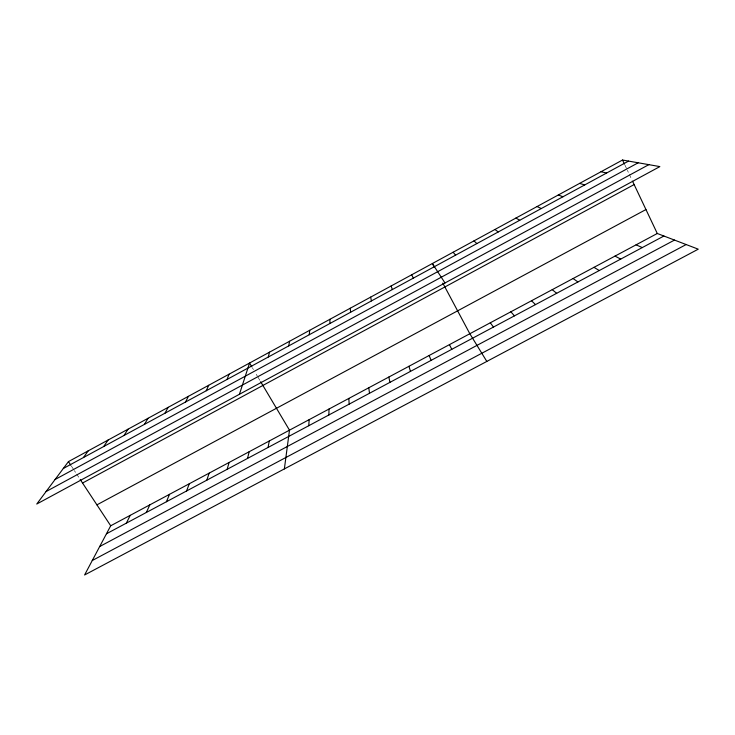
<?xml version="1.0" encoding="UTF-8"?>
<svg xmlns="http://www.w3.org/2000/svg" width="735" height="735" viewBox="0 0 735 735"><rect width="100%" height="100%" fill="white"/><g stroke="black" fill="none" stroke-linecap="round" stroke-linejoin="round"><path stroke-width="0.55" stroke-dasharray="3.67 2.76" d="M71.396 466.091L73.748 469.674M74.345 470.565L75.521 472.357M76.688 474.139L79.619 478.586M252.344 367.721L253.465 369.595M256.249 374.28L257.351 376.136M257.911 377.073L260.126 380.794M624.952 165.164L626.891 169.261M627.378 170.29L628.351 172.339M629.316 174.379L632.21 180.498"/><path stroke-width="1.1" d="M329.886 323.51L329.932 319.293M328.912 414.953L328.968 409.064M308.746 425.73L309.187 419.639M309.26 334.728L309.711 330.3M284.371 468.912L289.489 430.177L260.677 381.731M288.726 345.9L289.572 341.26M268.054 447.459L269.276 440.982M247.548 458.419L249.156 451.74M268.275 357.026L269.524 352.166M227.124 469.325L229.118 462.462M239.426 394.282L249.56 363.035L251.793 366.783M206.792 480.185L209.172 473.129M186.552 490.998L189.308 483.749M227.041 379.453L229.081 374.179M166.395 501.757L169.528 494.324M206.25 390.754L208.694 385.278M146.329 512.479L149.839 504.853M126.356 523.155L130.224 515.345M185.56 402.008L188.399 396.33M657.283 233.491L110.7 525.782L84.599 574.972L698.25 249.174L657.283 233.491L632.688 181.508M164.952 413.217L168.186 407.328M144.446 424.371L148.066 418.279M124.022 435.478L128.028 429.185M103.69 446.531L108.082 440.044M83.459 457.537L88.218 450.849M68.447 461.617L36.75 504.035L659.874 166.597L622.527 160.028L68.447 461.617L70.808 465.191M63.302 468.498L628.544 161.094M55.088 479.496L638.2 162.784M46.075 491.559L648.83 164.658M82.55 483.033L634.14 184.568M96.919 504.853L645.955 209.548M106.456 533.775L663.898 236.027M99.684 546.537L674.5 240.079M92.261 560.52L686.15 244.544M601.019 171.733L606.586 173.037M579.612 183.392L584.72 184.926M558.297 194.986L562.955 196.759M636.087 244.828L642.261 247.585M537.083 206.544L541.291 208.547M614.993 256.111L620.717 259.087M515.952 218.038L519.718 220.27M593.981 267.338L599.273 270.544M573.061 278.528L577.921 281.946M494.921 229.485L498.247 231.948M552.242 289.663L556.671 293.302M473.983 240.887L476.877 243.579M531.506 300.753L535.512 304.602M510.853 311.796L514.436 315.857M453.127 252.234L455.599 255.146M490.3 322.784L493.461 327.066M80.207 479.477L110.7 525.782M444.997 282.966L432.373 263.534L434.468 267.448M486.818 361.427L469.83 333.736L442.801 283.085M449.443 344.632L451.786 349.327M411.701 274.78L413.318 278.142M622.527 160.028L624.465 164.135M429.157 355.483L431.087 360.38M391.13 285.979L392.325 289.562M408.945 366.296L410.47 371.395M388.824 377.055L389.945 382.356M370.642 297.133L371.423 300.927M368.786 387.768L369.512 393.271M350.246 308.231L350.613 312.246M348.84 398.434L349.171 404.131"/></g></svg>
